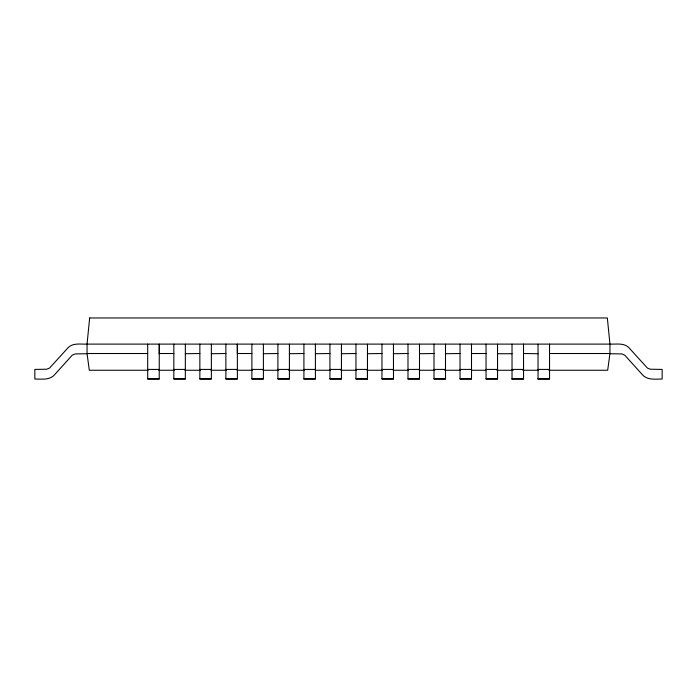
<?xml version="1.0" encoding="UTF-8"?>
<svg xmlns="http://www.w3.org/2000/svg" width="697" height="697" viewBox="0 0 697 697"><rect width="100%" height="100%" fill="white"/><g stroke="black" fill="none" stroke-linecap="round" stroke-linejoin="round"><path stroke-width="1.05" d="M512.025 353.727L497.536 353.727M538.04 353.727L523.525 353.518M512.025 344.213L512.034 379.037M538.04 344.213L538.049 379.037M159.195 353.727L159.291 344.109L159.212 379.037L147.694 379.037L147.694 344.109M147.694 353.518L87.047 353.518L89.312 370.255L148.112 370.255M159.291 353.518L173.832 353.518M199.856 353.518L185.341 353.727M225.872 353.518L211.357 353.727M225.872 344.109L225.88 379.037L237.389 379.037L237.346 344.109L237.346 353.518L251.887 353.518M277.903 353.518L263.388 353.727M303.918 353.518L289.403 353.727M329.934 353.518L315.419 353.727M355.949 353.518L341.443 353.727M381.965 353.518L367.458 353.727M407.989 353.518L393.474 353.727M434.004 353.518L419.489 353.727M460.02 353.518L445.505 353.727M471.494 353.518L486.036 353.518M549.541 353.518L609.953 353.518L607.688 370.255L548.887 370.255M147.694 369.419L159.195 369.419M173.832 369.419L185.341 369.419M199.856 369.419L211.357 369.419M225.872 369.419L237.372 369.419M251.887 369.419L263.388 369.419M277.903 369.419L289.403 369.419M303.918 369.419L315.419 369.419M329.934 369.419L341.443 369.419M355.949 369.419L367.458 369.419L367.467 379.037L355.949 379.037L355.949 344.109M381.965 369.419L393.474 369.419M407.989 369.419L419.489 369.419M434.004 369.419L445.505 369.419M460.02 369.419L471.521 369.419M486.036 369.419L497.536 369.419M512.025 369.419L523.525 369.419M538.04 369.419L549.541 369.419M158.855 370.255L174.25 370.255M184.932 370.255L200.387 370.255M211.008 370.255L226.525 370.255M237.093 370.255L252.305 370.255M263.17 370.255L278.8 370.255M288.602 370.255L304.458 370.255M315.323 370.255L330.544 370.255M340.877 370.255L356.62 370.255M367.014 370.255L382.697 370.255M393.152 370.255L408.398 370.255M419.289 370.255L434.858 370.255M444.634 370.255L460.673 370.255M471.564 370.255L485.931 370.255M496.795 370.255L513.097 370.255M522.75 370.255L538.084 370.255M147.694 378.828L159.212 378.828M173.832 378.828L185.35 378.828M199.856 378.828L211.374 378.828M225.872 378.828L237.389 378.828M251.887 378.828L263.405 378.828M277.903 378.828L289.421 378.828M303.918 378.828L315.436 378.828M329.934 378.828L341.452 378.828M355.949 378.828L367.467 378.828M381.965 378.828L393.491 378.828M407.989 378.828L419.507 378.828M434.004 378.828L445.522 378.828M460.02 378.828L471.538 378.828M486.036 378.828L497.553 378.828M512.025 378.828L523.543 378.828M538.04 378.828L549.558 378.828M512.025 379.037L523.543 379.037L523.525 344.109M538.04 379.037L549.558 379.037L549.541 344.109M497.536 344.213L497.553 379.037L486.036 379.037L486.036 344.109M471.494 344.109L471.521 379.037L460.02 379.037L460.02 344.109M445.505 344.213L445.505 379.037L434.004 379.037L434.004 344.109M419.489 344.213L419.489 379.037L407.989 379.037L407.989 344.109M393.439 344.109L393.491 379.037L381.965 379.037L381.965 344.109M367.458 344.213L367.458 379.037M341.443 344.213L341.443 379.037L329.934 379.037L329.934 344.109M315.392 344.109L315.419 379.037L303.918 379.037L303.918 344.109M289.403 344.213L289.421 379.037L277.903 379.037L277.903 344.109M263.388 344.213L263.405 379.037L251.887 379.037L251.887 344.109M211.357 344.213L211.357 379.037L199.856 379.037L199.856 344.109M185.341 344.213L185.341 379.037L173.832 379.037L173.832 344.109M89.66 317.963L87.047 344.109L87.047 353.727L75.18 353.928L72.296 355.113L54.444 374.89C49.461 380.423 41.428 378.985 34.85 379.037L34.85 369.419L46.716 369.218L49.6 368.033L68.315 347.463C73.368 342.663 80.817 344.388 87.047 344.109L609.953 344.109C616.183 344.388 623.632 342.663 628.685 347.463L647.4 368.033L650.284 369.218L662.15 369.419L662.15 379.037C655.572 378.985 647.539 380.423 642.556 374.89L624.704 355.113L621.82 353.928L609.953 353.727L609.953 344.109L607.34 317.963L89.66 317.963"/></g></svg>
